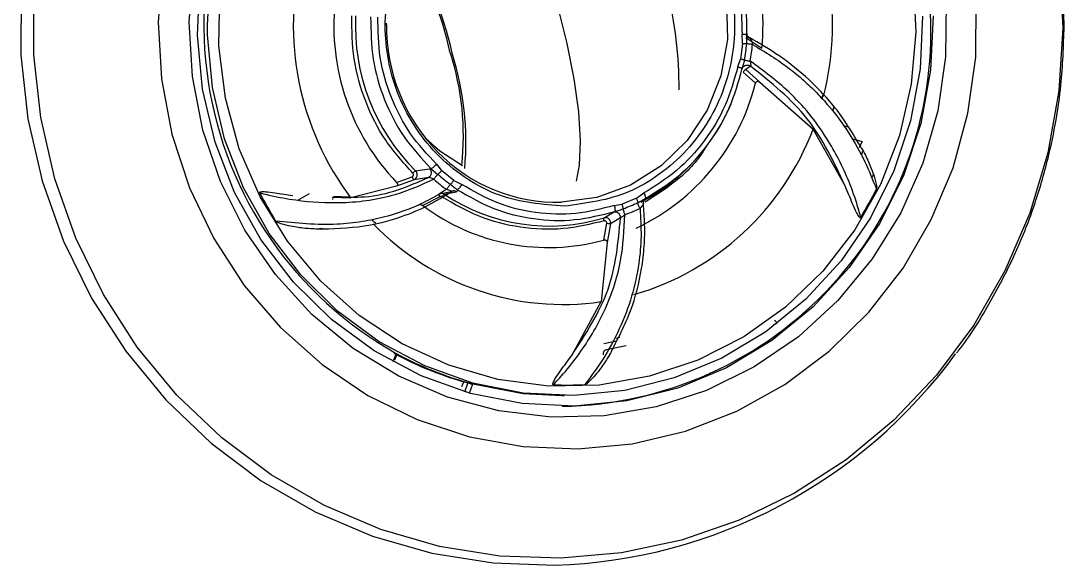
# Model space of a CAD drawing. Header units: inches. Extents: x 2 to 87, y 6 to 129.
# Drawn here: x 53.259 to 55.19, y 36.742 to 37.75 of the extents above; entities that cross this region are included whole.
import ezdxf

# ---------------------------------------------------------------- set-up
doc = ezdxf.new("R2010")
doc.units = ezdxf.units.IN
doc.header["$MEASUREMENT"] = 0
doc.layers.add('1', color=4, linetype='Continuous')

# ---------------------------------------------------------------- blocks, each defined once
blk = doc.blocks.new('2026 STRIDE')
at = {"layer": '1', "color": 3}
for p, q in [((51.2716, 16.614), (51.2714, 16.6321)), ((52.2624, 16.5985), (52.2612, 16.6156)), ((52.27, 16.6114), (52.2694, 16.6153)), ((52.2624, 16.5985), (52.2586, 16.5692)), ((52.2685, 16.6096), (52.2979, 16.5897)), ((52.2533, 16.5548), (52.2586, 16.5692)), ((52.2767, 16.5565), (52.2681, 16.5498)), ((52.2613, 16.5508), (52.2618, 16.5523)), ((52.2864, 16.5249), (52.2631, 16.5452)), ((52.2681, 16.5498), (52.2943, 16.5268)), ((52.2943, 16.5268), (52.3928, 16.4394)), ((52.4107, 16.5029), (52.409, 16.4964)), ((52.431, 16.4805), (52.429, 16.4727)), ((52.452, 16.335), (52.3928, 16.4394)), ((52.4576, 16.4434), (52.4489, 16.4458)), ((52.4646, 16.4221), (52.4837, 16.4167)), ((52.4787, 16.4059), (52.4837, 16.4167)), ((52.4823, 16.3919), (52.4854, 16.4001)), ((51.657, 16.3624), (51.6827, 16.3663)), ((51.6827, 16.3663), (51.6856, 16.3663)), ((51.6856, 16.3663), (51.6983, 16.356)), ((51.6955, 16.3747), (51.7049, 16.3628)), ((51.7274, 16.3447), (51.7049, 16.3628)), ((51.6541, 16.3461), (51.6217, 16.3342)), ((51.6218, 16.3409), (51.6504, 16.3516)), ((51.6806, 16.3502), (51.6541, 16.3461)), ((51.7274, 16.3447), (51.7424, 16.3373)), ((52.5013, 16.3493), (52.5044, 16.3558)), ((51.6217, 16.3342), (51.5372, 16.3122)), ((51.7004, 16.3197), (51.7232, 16.3241)), ((51.71, 16.3193), (51.7323, 16.3237)), ((52.0657, 16.3118), (52.0794, 16.3215)), ((51.4391, 16.3083), (51.4602, 16.3208)), ((51.5023, 16.3108), (51.5045, 16.3108)), ((51.5024, 16.3137), (51.5372, 16.3122)), ((51.7016, 16.3145), (51.6703, 16.2982)), ((52.0657, 16.3118), (52.0393, 16.3006)), ((52.0811, 16.3086), (52.0929, 16.3158)), ((52.0057, 16.2754), (52.0235, 16.2857)), ((52.0235, 16.2857), (52.0256, 16.2872)), ((52.0246, 16.2981), (52.0393, 16.3006)), ((52.0054, 16.2344), (52.0107, 16.2654)), ((52.0179, 16.2646), (52.0117, 16.2296)), ((52.0362, 16.2753), (52.0179, 16.2646)), ((51.4843, 16.2558), (51.473, 16.2548)), ((52.0117, 16.2296), (52.0005, 16.1203)), ((51.9459, 16.0207), (52.0005, 16.1203)), ((52.0282, 16.0528), (52.0353, 16.0546)), ((52.0465, 16.0388), (52.0104, 16.0313)), ((51.6208, 16.0246), (51.6149, 16.0088)), ((51.6185, 16.0126), (51.622, 16.022)), ((51.7428, 15.9632), (51.746, 15.9719)), ((51.7478, 15.9535), (51.7539, 15.9697)), ((51.7565, 15.951), (51.7629, 15.968)), ((51.7584, 15.9684), (51.7629, 15.968)), ((51.9273, 15.9463), (51.9326, 15.9463))]:
    blk.add_line(p, q, dxfattribs=at)
at = {"layer": '1', "color": 3, "flags": 128}
for points in [[(50.9266, 16.6949), (50.9261, 16.5765), (50.9391, 16.4589), (50.9655, 16.3437), (51.0049, 16.2325), (51.0567, 16.127), (51.1202, 16.0285), (51.1945, 15.9385), (51.2786, 15.8582), (51.3712, 15.7888), (51.4712, 15.7312), (51.577, 15.6862), (51.6872, 15.6545), (51.8003, 15.6366), (51.9147, 15.6325), (51.9147, 15.6325)], [(51.9259, 15.6453), (51.813, 15.6493), (51.7014, 15.667), (51.5925, 15.6983), (51.4881, 15.7427), (51.3894, 15.7996), (51.2979, 15.8681), (51.2149, 15.9474), (51.1415, 16.0362), (51.0788, 16.1334), (51.0277, 16.2376), (50.9888, 16.3474), (50.9628, 16.4611), (50.9499, 16.5772), (50.9504, 16.6941)], [(52.8489, 16.7439), (52.8551, 16.6272), (52.8479, 16.5105), (52.8275, 16.3956), (52.794, 16.284), (52.748, 16.1772), (52.6902, 16.0768), (52.6212, 15.9842), (52.5422, 15.9007), (52.4542, 15.8275), (52.3584, 15.7655), (52.2562, 15.7157), (52.1491, 15.6788), (52.0384, 15.6552), (51.9259, 15.6453)], [(51.9573, 15.8476), (52.0581, 15.8572), (52.1568, 15.8807), (52.2515, 15.9175), (52.3407, 15.9671), (52.4227, 16.0285), (52.496, 16.1007), (52.5594, 16.1824), (52.6117, 16.2721), (52.652, 16.3682), (52.6795, 16.469), (52.6938, 16.5727), (52.6946, 16.6774)], [(51.1881, 16.7421), (51.1805, 16.6377), (51.1864, 16.5331), (51.2058, 16.4303), (51.2382, 16.3311), (51.2831, 16.2373), (51.3397, 16.1504), (51.407, 16.0722), (51.4838, 16.0039), (51.5686, 15.9468), (51.6601, 15.902), (51.7565, 15.8702), (51.8562, 15.8519), (51.9573, 15.8476)], [(52.6391, 16.675), (52.6381, 16.5738), (52.6236, 16.4737), (52.5957, 16.3767), (52.5551, 16.2846), (52.5024, 16.1993), (52.4388, 16.1224), (52.3655, 16.0553), (52.2838, 15.9995), (52.1955, 15.956), (52.1022, 15.9257), (52.0057, 15.9091), (51.9079, 15.9065), (51.8107, 15.918), (51.716, 15.9435), (51.6256, 15.9823), (51.5414, 16.0337), (51.4649, 16.0968), (51.3976, 16.1703), (51.3409, 16.2528), (51.2958, 16.3426), (51.2632, 16.438), (51.2438, 16.5373), (51.2379, 16.6383), (51.2457, 16.7392)], [(51.9513, 15.9269), (51.8542, 15.9315), (51.7587, 15.9504), (51.6669, 15.9831), (51.5804, 16.029), (51.5012, 16.0872), (51.4308, 16.1565), (51.3706, 16.2355), (51.3219, 16.3225), (51.2856, 16.4157), (51.2626, 16.5134), (51.2532, 16.6135), (51.2577, 16.7139)], [(52.6149, 16.6492), (52.6104, 16.5488), (52.5922, 16.45), (52.5605, 16.3549), (52.5161, 16.2655), (52.4599, 16.1835), (52.3929, 16.1106), (52.3166, 16.0484), (52.2325, 15.9979), (52.1424, 15.9604), (52.048, 15.9366), (51.9513, 15.9269)], [(51.2714, 16.6321), (51.2759, 16.7116)], [(52.5953, 16.6487), (52.5909, 16.5511), (52.5732, 16.4551), (52.5424, 16.3627), (52.4992, 16.2757), (52.4446, 16.196), (52.3795, 16.1252), (52.3053, 16.0646), (52.2236, 16.0156), (52.1359, 15.9792), (52.0442, 15.956), (51.9501, 15.9465), (51.8558, 15.951), (51.763, 15.9694), (51.6737, 16.0012), (51.5897, 16.0459), (51.5126, 16.1024), (51.4442, 16.1698), (51.3857, 16.2465), (51.3383, 16.3311), (51.3031, 16.4218), (51.2807, 16.5167), (51.2716, 16.614), (51.2716, 16.614)], [(52.5779, 16.7172), (52.5831, 16.6198), (52.5746, 16.5227), (52.5525, 16.4278), (52.5173, 16.3373), (52.4698, 16.2531), (52.4109, 16.1769), (52.3419, 16.1104), (52.2643, 16.0551), (52.1797, 16.012), (52.0899, 15.9821), (51.997, 15.966), (51.9027, 15.9641), (51.8092, 15.9765), (51.7184, 16.0028), (51.6323, 16.0424), (51.5527, 16.0947), (51.4812, 16.1584), (51.4196, 16.2321), (51.3689, 16.3144), (51.3304, 16.4035), (51.3048, 16.4973), (51.2927, 16.5941), (51.2943, 16.6916)], [(51.688, 16.8548), (51.7268, 16.8912), (51.7832, 16.9269), (51.8455, 16.9497), (51.9111, 16.9586), (51.977, 16.9531), (52.0404, 16.9336), (52.0985, 16.9009), (52.1487, 16.8565), (52.1889, 16.8021), (52.2173, 16.7404), (52.2327, 16.6738), (52.2344, 16.6054), (52.2223, 16.5382), (52.1969, 16.475), (52.1594, 16.4186), (52.1114, 16.3716), (52.055, 16.3359), (51.9926, 16.3131), (51.9271, 16.3042), (51.9271, 16.3042)], [(51.8072, 16.9197), (51.8283, 16.8896), (51.8528, 16.8449), (51.877, 16.7909), (51.8997, 16.73), (51.92, 16.6647), (51.9369, 16.598), (51.9499, 16.5328), (51.9582, 16.4718), (51.9615, 16.4179), (51.9597, 16.3732), (51.9539, 16.3432)], [(51.7438, 16.3718), (51.7017, 16.3991), (51.6765, 16.4214)], [(51.7629, 15.968), (51.8562, 15.9504), (51.9273, 15.9463)]]:
    blk.add_lwpolyline(points, dxfattribs=at)
at = {"layer": '1', "color": 3}
for centre, radius, start, end in [((51.9618, 16.6323), 0.6969, 136.6012, 240.7027), ((51.8986, 16.6314), 0.5301, 345.6865, 37.0132), ((51.8808, 16.6321), 0.4193, 354.2052, 43.7241), ((51.4237, 16.5191), 0.7209, 359.4477, 29.0992), ((51.9, 16.6317), 0.3703, 357.4337, 27.9001), ((51.0043, 16.4173), 0.7386, 12.7605, 30.3418), ((51.0586, 16.4331), 0.6788, 12.5417, 31.1604), ((51.9605, 16.6313), 0.5301, 165.6865, 217.0132), ((51.9248, 16.6307), 0.4193, 174.2052, 223.7241), ((51.9171, 16.6204), 0.6939, 270.9223, 4.2995), ((51.9232, 16.6305), 0.3778, 177.143, 225.1984), ((51.9355, 16.6303), 0.3327, 179.4485, 224.3379), ((51.8992, 16.6313), 0.3722, 350.1452, 354.8049), ((51.8978, 16.6313), 0.3844, 350.1452, 354.8049), ((51.245, 16.4269), 0.5004, 353.7694, 17.8747), ((51.1948, 16.4145), 0.5552, 355.0646, 17.3913), ((52.2739, 16.5384), 0.0128, 116.9419, 147.9292), ((51.8914, 16.6249), 0.4074, 295.2877, 345.7886), ((51.9203, 16.6186), 0.5053, 286.1875, 339.2292), ((51.9199, 16.615), 0.3109, 224.3216, 271.3173), ((51.6597, 16.3538), 0.00956, 193.2634, 233.4998), ((51.9283, 16.6192), 0.3615, 228.842, 233.6964), ((51.9287, 16.6196), 0.3501, 228.842, 233.6964), ((51.9665, 16.6256), 0.671, 206.9326, 212.0494), ((51.9076, 16.6261), 0.6718, 328.6132, 333.7254), ((51.7171, 16.3084), 0.013, 123.102, 152.7756), ((51.9041, 16.6089), 0.3486, 236.1765, 286.9477), ((51.9218, 16.6126), 0.3418, 290.4473, 295.38), ((51.9027, 16.6071), 0.3866, 233.0484, 285.4011), ((52.026, 16.2759), 0.0102, 356.7475, 104.6536), ((51.9211, 16.6119), 0.3529, 290.4473, 295.38), ((51.9301, 16.6041), 0.4889, 224.017, 278.2773), ((52.024, 16.345), 0.0807, 260.5673, 265.6933), ((52.3134, 16.0712), 0.0162, 35.9866, 59.9189), ((51.9098, 16.5941), 0.5594, 279.8602, 282.2734), ((51.9255, 16.5948), 0.6482, 241.5154, 255.0599), ((51.9301, 16.5947), 0.6487, 241.5201, 255.0552), ((51.8848, 16.5887), 0.9567, 271.7892, 323.7938), ((51.9374, 16.5875), 0.6215, 267.6586, 273.0435)]:
    blk.add_arc(centre, radius, start, end, dxfattribs=at)
for points, knots in [([(52.8576, 16.6303), (52.8565, 16.6682), (52.8549, 16.7216), (52.8443, 16.8), (52.8314, 16.8667), (52.8098, 16.945), (52.7804, 17.0254), (52.7425, 17.1069), (52.6951, 17.1867), (52.6602, 17.2393), (52.6392, 17.2632), (52.6392, 17.2633)], [0, 0, 0, 0, 0.166026, 0.233909, 0.346602, 0.46396, 0.59017, 0.722268, 0.859079, 0.99968, 1, 1, 1, 1]), ([(51.9323, 16.2968), (51.8915, 16.3002), (51.8288, 16.3055), (51.7525, 16.3452), (51.6997, 16.387), (51.6564, 16.4395), (51.6154, 16.5164), (51.593, 16.6227), (51.6102, 16.73), (51.6474, 16.8089), (51.6881, 16.8636), (51.7387, 16.9082), (51.813, 16.9519), (51.8754, 16.9604), (51.916, 16.9659)], [0, 0, 0, 0, 0.119728, 0.18418, 0.25, 0.31582, 0.380272, 0.5, 0.619728, 0.68418, 0.75, 0.81582, 0.880272, 1, 1, 1, 1]), ([(51.916, 16.9659), (51.9568, 16.9625), (52.0195, 16.9573), (52.0958, 16.9175), (52.1486, 16.8757), (52.1919, 16.8232), (52.2328, 16.7464), (52.2553, 16.6401), (52.2381, 16.5327), (52.2009, 16.4538), (52.1602, 16.3991), (52.1095, 16.3546), (52.0353, 16.3109), (51.9729, 16.3024), (51.9323, 16.2968)], [0, 0, 0, 0, 0.119728, 0.18418, 0.25, 0.31582, 0.380272, 0.5, 0.619728, 0.68418, 0.75, 0.81582, 0.880272, 1, 1, 1, 1]), ([(52.1528, 16.888), (52.1696, 16.8699), (52.2036, 16.8332), (52.2383, 16.7652), (52.2599, 16.6915), (52.2608, 16.6407), (52.2612, 16.6156)], [0, 0, 0, 0, 0.247012, 0.5, 0.752988, 1, 1, 1, 1]), ([(51.6517, 16.3582), (51.6341, 16.3777), (51.5985, 16.4173), (51.5622, 16.4902), (51.5398, 16.5688), (51.5391, 16.6229), (51.5388, 16.6496)], [0, 0, 0, 0, 0.247096, 0.5, 0.752904, 1, 1, 1, 1]), ([(51.5737, 16.6476), (51.5741, 16.6214), (51.575, 16.5689), (51.5973, 16.4932), (51.633, 16.4231), (51.6681, 16.3852), (51.6856, 16.3663)], [0, 0, 0, 0, 0.25, 0.5, 0.75, 1, 1, 1, 1]), ([(51.6955, 16.3747), (51.6787, 16.3928), (51.6447, 16.4295), (51.6099, 16.4976), (51.5883, 16.5712), (51.5875, 16.622), (51.5871, 16.6471)], [0, 0, 0, 0, 0.247011, 0.5, 0.752989, 1, 1, 1, 1]), ([(51.6032, 16.6317), (51.6032, 16.6326), (51.6032, 16.6339), (51.6032, 16.6352), (51.6032, 16.6356)], [0, 0, 0, 0, 0.645697, 1, 1, 1, 1]), ([(52.6584, 16.0252), (52.6596, 16.0267), (52.6825, 16.0546), (52.719, 16.1147), (52.7664, 16.2039), (52.8024, 16.2948), (52.8273, 16.3791), (52.8429, 16.4541), (52.8546, 16.5357), (52.8564, 16.5938), (52.8576, 16.6303)], [0, 0, 0, 0, 0.009096, 0.168147, 0.325209, 0.478114, 0.620002, 0.731539, 0.831844, 1, 1, 1, 1]), ([(52.2695, 16.6181), (52.2696, 16.6182), (52.2699, 16.6182), (52.2699, 16.6162), (52.2699, 16.6151)], [0, 0, 0, 0, 0.4593517, 1, 1, 1, 1]), ([(52.2695, 16.6181), (52.2696, 16.6173), (52.2697, 16.6155), (52.2707, 16.613), (52.2723, 16.6108), (52.2738, 16.6098), (52.2745, 16.6093)], [0, 0, 0, 0, 0.245337, 0.5, 0.754663, 1, 1, 1, 1]), ([(52.2699, 16.5976), (52.27, 16.6011), (52.2702, 16.6072), (52.27, 16.6127), (52.2699, 16.6151)], [0, 0, 0, 0, 0.571404, 1, 1, 1, 1]), ([(52.2761, 16.6079), (52.2752, 16.6081), (52.2735, 16.6087), (52.2714, 16.6102), (52.2701, 16.612), (52.27, 16.6129), (52.2699, 16.6134)], [0, 0, 0, 0, 0.238583, 0.492845, 0.750575, 1, 1, 1, 1]), ([(52.2745, 16.6093), (52.2747, 16.6092), (52.2751, 16.6091), (52.2762, 16.6079), (52.2776, 16.6053), (52.2792, 16.6013), (52.2801, 16.5981), (52.2806, 16.5965)], [0, 0, 0, 0, 0.111469, 0.230184, 0.482262, 0.743373, 1, 1, 1, 1]), ([(52.4821, 16.4051), (52.4689, 16.4274), (52.4416, 16.4732), (52.3892, 16.5297), (52.3325, 16.5759), (52.2936, 16.5983), (52.2745, 16.6093)], [0, 0, 0, 0, 0.2623163, 0.5394107, 0.773759, 1, 1, 1, 1]), ([(52.2806, 16.5965), (52.3041, 16.5824), (52.3371, 16.5625), (52.3754, 16.5304), (52.3997, 16.5073), (52.4287, 16.4754), (52.4597, 16.4333), (52.489, 16.3815), (52.5032, 16.3457), (52.51, 16.3287)], [0, 0, 0, 0, 0.2292375, 0.3221975, 0.4145461, 0.5063499, 0.6786296, 0.8472745, 1, 1, 1, 1]), ([(52.2533, 16.5548), (52.2465, 16.5307), (52.2328, 16.4819), (52.1932, 16.4167), (52.1424, 16.3605), (52.1002, 16.3344), (52.0794, 16.3215)], [0, 0, 0, 0, 0.247011, 0.5, 0.752989, 1, 1, 1, 1]), ([(52.2659, 16.5676), (52.2655, 16.5677), (52.2647, 16.568), (52.2629, 16.5684), (52.2608, 16.5688), (52.2593, 16.5691), (52.2586, 16.5692)], [0, 0, 0, 0, 0.257259, 0.51339, 0.762603, 1, 1, 1, 1]), ([(52.2613, 16.5508), (52.2615, 16.5515), (52.2619, 16.5529), (52.2632, 16.5549), (52.2651, 16.5566), (52.2674, 16.5579), (52.27, 16.5584), (52.2725, 16.5583), (52.2748, 16.5577), (52.2761, 16.5569), (52.2767, 16.5565)], [0, 0, 0, 0, 0.112211, 0.235183, 0.366441, 0.502102, 0.637431, 0.767756, 0.88937, 1, 1, 1, 1]), ([(52.2618, 16.5523), (52.2621, 16.5534), (52.2625, 16.5549), (52.2633, 16.5572), (52.2641, 16.5598), (52.2651, 16.5634), (52.2657, 16.5662), (52.2659, 16.5676)], [0, 0, 0, 0, 0.224307, 0.303573, 0.473827, 0.745729, 1, 1, 1, 1]), ([(52.2659, 16.5676), (52.2666, 16.5675), (52.2678, 16.5672), (52.2706, 16.5666), (52.2736, 16.5661), (52.2756, 16.5657), (52.2765, 16.5656)], [0, 0, 0, 0, 0.266689, 0.531115, 0.778754, 1, 1, 1, 1]), ([(52.4811, 16.2762), (52.4809, 16.2771), (52.4803, 16.2793), (52.4784, 16.2862), (52.4722, 16.3075), (52.4554, 16.3557), (52.4173, 16.4303), (52.3549, 16.5079), (52.301, 16.5476), (52.2765, 16.5656)], [0, 0, 0, 0, 0.007325, 0.019566, 0.05865, 0.192116, 0.441769, 0.746986, 1, 1, 1, 1]), ([(52.2765, 16.5656), (52.2767, 16.5644), (52.2771, 16.5623), (52.2773, 16.5597), (52.2773, 16.5581), (52.2772, 16.5572), (52.277, 16.5566), (52.2768, 16.5565), (52.2767, 16.5565)], [0, 0, 0, 0, 0.277558, 0.532524, 0.651825, 0.767232, 0.882131, 1, 1, 1, 1]), ([(52.452, 16.335), (52.4315, 16.3785), (52.39, 16.4663), (52.3147, 16.5262), (52.2767, 16.5565)], [0, 0, 0, 0, 0.495173, 1, 1, 1, 1]), ([(52.0822, 16.3113), (52.104, 16.3248), (52.1474, 16.3518), (52.1997, 16.4097), (52.2405, 16.4767), (52.2547, 16.5271), (52.2618, 16.5523)], [0, 0, 0, 0, 0.25, 0.5, 0.75, 1, 1, 1, 1]), ([(52.2864, 16.5249), (52.2865, 16.5253), (52.2868, 16.5262), (52.2877, 16.5273), (52.2887, 16.5279), (52.2901, 16.5283), (52.2921, 16.5281), (52.2935, 16.5273), (52.2943, 16.5268)], [0, 0, 0, 0, 0.127615, 0.255978, 0.37429, 0.494233, 0.689359, 1, 1, 1, 1]), ([(52.0736, 16.3047), (52.0873, 16.3124), (52.1181, 16.3296), (52.1603, 16.3658), (52.1994, 16.4106), (52.2254, 16.4521), (52.2373, 16.4784), (52.241, 16.4867)], [0, 0, 0, 0, 0.187068, 0.421672, 0.655938, 0.892883, 1, 1, 1, 1]), ([(52.1948, 16.4077), (52.193, 16.4046), (52.1775, 16.3782), (52.1397, 16.3413), (52.0996, 16.3158), (52.0819, 16.3046)], [0, 0, 0, 0, 0.069061, 0.589187, 1, 1, 1, 1]), ([(52.4821, 16.4051), (52.4846, 16.4005), (52.4915, 16.3881), (52.4995, 16.3698), (52.5059, 16.3526), (52.5089, 16.3405), (52.5112, 16.3329), (52.5101, 16.3291), (52.51, 16.3287)], [0, 0, 0, 0, 0.191797, 0.519052, 0.729035, 0.856173, 0.983899, 1, 1, 1, 1]), ([(51.6541, 16.3461), (51.6549, 16.3466), (51.6566, 16.3475), (51.6583, 16.3495), (51.6593, 16.3516), (51.6599, 16.3537), (51.66, 16.356), (51.6595, 16.3584), (51.6585, 16.3606), (51.6575, 16.3618), (51.657, 16.3624)], [0, 0, 0, 0, 0.156145, 0.293104, 0.410773, 0.509038, 0.632745, 0.755839, 0.878269, 1, 1, 1, 1]), ([(51.6827, 16.3663), (51.6832, 16.3658), (51.6841, 16.3647), (51.6852, 16.3625), (51.6857, 16.36), (51.6857, 16.3574), (51.6851, 16.3549), (51.6839, 16.3528), (51.6824, 16.3512), (51.6812, 16.3506), (51.6806, 16.3502)], [0, 0, 0, 0, 0.11221, 0.235183, 0.36644, 0.502102, 0.63743, 0.767756, 0.889371, 1, 1, 1, 1]), ([(51.3683, 16.3217), (51.3691, 16.3215), (51.3714, 16.3209), (51.3781, 16.3193), (51.3994, 16.3143), (51.4484, 16.3054), (51.5276, 16.3009), (51.6169, 16.3139), (51.6675, 16.3367), (51.6904, 16.3471)], [0, 0, 0, 0, 0.007325, 0.019566, 0.058651, 0.192116, 0.441769, 0.746986, 1, 1, 1, 1]), ([(51.5046, 16.3156), (51.5243, 16.3144), (51.59, 16.3105), (51.6433, 16.3339), (51.6806, 16.3502)], [0, 0, 0, 0, 0.299414, 1, 1, 1, 1]), ([(51.6218, 16.3409), (51.6221, 16.3406), (51.6227, 16.3399), (51.6233, 16.3387), (51.6236, 16.3376), (51.6236, 16.3364), (51.6231, 16.335), (51.6222, 16.3345), (51.6217, 16.3342)], [0, 0, 0, 0, 0.127623, 0.255995, 0.374285, 0.494117, 0.688937, 1, 1, 1, 1]), ([(51.6504, 16.3516), (51.6507, 16.3518), (51.6513, 16.3521), (51.652, 16.3527), (51.6525, 16.3536), (51.6528, 16.3546), (51.6529, 16.3556), (51.6527, 16.3566), (51.6523, 16.3575), (51.6519, 16.3579), (51.6517, 16.3582)], [0, 0, 0, 0, 0.121775, 0.245594, 0.376257, 0.509474, 0.637578, 0.768745, 0.883898, 1, 1, 1, 1]), ([(51.6904, 16.3471), (51.6894, 16.3475), (51.6875, 16.3483), (51.685, 16.3492), (51.6832, 16.3498), (51.682, 16.35), (51.6811, 16.3502), (51.6808, 16.3502), (51.6806, 16.3502)], [0, 0, 0, 0, 0.277554, 0.532524, 0.651828, 0.767234, 0.882133, 1, 1, 1, 1]), ([(51.6983, 16.356), (51.6976, 16.3554), (51.6962, 16.3541), (51.6939, 16.3516), (51.6919, 16.3492), (51.6909, 16.3478), (51.6904, 16.3471)], [0, 0, 0, 0, 0.266689, 0.531115, 0.778754, 1, 1, 1, 1]), ([(51.3683, 16.3217), (51.3682, 16.3218), (51.3681, 16.322), (51.3681, 16.3224), (51.3682, 16.3228), (51.3685, 16.3231), (51.3693, 16.3236), (51.373, 16.3243), (51.3878, 16.3234), (51.4074, 16.3204), (51.424, 16.3178), (51.4295, 16.3169)], [0, 0, 0, 0, 0.0055006, 0.0110552, 0.016084, 0.0215799, 0.030977, 0.0603237, 0.1952739, 0.7306037, 1, 1, 1, 1]), ([(51.7143, 16.3279), (51.703, 16.321), (51.6812, 16.3075), (51.6428, 16.2903), (51.6021, 16.2769), (51.5574, 16.2676), (51.4905, 16.2601), (51.436, 16.2657), (51.3978, 16.2696)], [0, 0, 0, 0, 0.135552, 0.260798, 0.405842, 0.535564, 0.673856, 1, 1, 1, 1]), ([(51.473, 16.2548), (51.5029, 16.2555), (51.5579, 16.2569), (51.627, 16.2751), (51.6811, 16.2976), (51.7093, 16.3154), (51.7232, 16.3241)], [0, 0, 0, 0, 0.317509, 0.583481, 0.794833, 1, 1, 1, 1]), ([(51.7232, 16.3241), (51.7233, 16.3241), (51.7235, 16.3242), (51.7231, 16.3245), (51.7216, 16.3253), (51.7185, 16.3265), (51.7157, 16.3275), (51.7143, 16.3279)], [0, 0, 0, 0, 0.111469, 0.230184, 0.482261, 0.743373, 1, 1, 1, 1]), ([(51.7215, 16.3375), (51.7241, 16.3355), (51.7287, 16.3321), (51.7325, 16.3289), (51.7341, 16.3276)], [0, 0, 0, 0, 0.571403, 1, 1, 1, 1]), ([(51.723, 16.3245), (51.7238, 16.3248), (51.7254, 16.3254), (51.7265, 16.3253), (51.727, 16.3253)], [0, 0, 0, 0, 0.492295, 1, 1, 1, 1]), ([(51.7323, 16.3237), (51.7316, 16.3241), (51.7301, 16.325), (51.7277, 16.3254), (51.7253, 16.3252), (51.7239, 16.3245), (51.7232, 16.3241)], [0, 0, 0, 0, 0.245337, 0.5, 0.754663, 1, 1, 1, 1]), ([(51.7323, 16.3237), (51.733, 16.324), (51.7346, 16.3247), (51.7343, 16.3266), (51.7341, 16.3276)], [0, 0, 0, 0, 0.459354, 1, 1, 1, 1]), ([(51.7341, 16.3276), (51.7563, 16.3149), (51.8007, 16.2894), (51.8752, 16.2715), (51.9517, 16.2685), (52.001, 16.2809), (52.0256, 16.2872)], [0, 0, 0, 0, 0.25, 0.5, 0.75, 1, 1, 1, 1]), ([(52.0246, 16.2981), (52.001, 16.2922), (51.9534, 16.2801), (51.879, 16.2829), (51.8066, 16.3004), (51.7636, 16.3251), (51.7424, 16.3373)], [0, 0, 0, 0, 0.247011, 0.5, 0.752989, 1, 1, 1, 1]), ([(52.4811, 16.2762), (52.481, 16.2761), (52.4809, 16.2759), (52.4806, 16.2757), (52.4802, 16.2756), (52.4798, 16.2757), (52.4789, 16.2762), (52.4764, 16.2792), (52.4693, 16.2933), (52.4613, 16.3128), (52.4543, 16.3294), (52.452, 16.335)], [0, 0, 0, 0, 0.005501, 0.011055, 0.016084, 0.02158, 0.030977, 0.060324, 0.195274, 0.730604, 1, 1, 1, 1]), ([(51.7054, 16.3209), (51.7044, 16.3208), (51.7024, 16.3207), (51.7008, 16.3197), (51.7, 16.3192)], [0, 0, 0, 0, 0.503479, 1, 1, 1, 1]), ([(51.7004, 16.3197), (51.7003, 16.3196), (51.7, 16.3195), (51.7, 16.3188), (51.7002, 16.3181), (51.7004, 16.3173), (51.7009, 16.3161), (51.7013, 16.3151), (51.7016, 16.3145)], [0, 0, 0, 0, 0.250263, 0.382232, 0.514843, 0.645287, 0.771015, 1, 1, 1, 1]), ([(51.71, 16.3193), (51.7093, 16.3197), (51.7078, 16.3206), (51.7053, 16.321), (51.7027, 16.3208), (51.7012, 16.32), (51.7004, 16.3197)], [0, 0, 0, 0, 0.245118, 0.499544, 0.75421, 1, 1, 1, 1]), ([(51.7055, 16.3144), (51.7053, 16.3145), (51.7047, 16.3149), (51.7036, 16.315), (51.7026, 16.3149), (51.702, 16.3146), (51.7016, 16.3145)], [0, 0, 0, 0, 0.244828, 0.49243, 0.744714, 1, 1, 1, 1]), ([(52.0059, 16.2698), (51.9807, 16.2638), (51.9298, 16.2517), (51.8507, 16.2556), (51.7737, 16.2748), (51.7281, 16.3013), (51.7055, 16.3144)], [0, 0, 0, 0, 0.247096, 0.5, 0.752904, 1, 1, 1, 1]), ([(52.0195, 16.0286), (52.0322, 16.0532), (52.0576, 16.1022), (52.0745, 16.1691), (52.0807, 16.2228), (52.0817, 16.2632), (52.0795, 16.2892), (52.0784, 16.302)], [0, 0, 0, 0, 0.284599, 0.565427, 0.713522, 0.857932, 1, 1, 1, 1]), ([(52.0683, 16.3038), (52.0708, 16.305), (52.0759, 16.3077), (52.0801, 16.3101), (52.0822, 16.3113)], [0, 0, 0, 0, 0.490746, 1, 1, 1, 1]), ([(52.0784, 16.302), (52.0785, 16.302), (52.0788, 16.3019), (52.0787, 16.301), (52.0777, 16.2992), (52.0755, 16.2964), (52.0734, 16.2942), (52.0724, 16.2931)], [0, 0, 0, 0, 0.111418, 0.230072, 0.482003, 0.743082, 1, 1, 1, 1]), ([(52.083, 16.3105), (52.0824, 16.31), (52.0809, 16.3091), (52.0794, 16.307), (52.0785, 16.3046), (52.0784, 16.3029), (52.0784, 16.302)], [0, 0, 0, 0, 0.245337, 0.5, 0.754663, 1, 1, 1, 1]), ([(52.083, 16.3105), (52.0834, 16.3108), (52.0841, 16.3116), (52.0829, 16.3114), (52.0822, 16.3113)], [0, 0, 0, 0, 0.4591041, 1, 1, 1, 1]), ([(51.6629, 16.3), (51.6631, 16.3001), (51.6643, 16.3005), (51.6666, 16.3), (51.669, 16.2991), (51.67, 16.2984), (51.6703, 16.2982)], [0, 0, 0, 0, 0.09795, 0.611861, 0.882395, 1, 1, 1, 1]), ([(52.0724, 16.2931), (52.0734, 16.2759), (52.0755, 16.2423), (52.0707, 16.1874), (52.0582, 16.1295), (52.0354, 16.0695), (52.0057, 16.0146), (51.9815, 15.982), (51.9703, 15.9669)], [0, 0, 0, 0, 0.154219, 0.301464, 0.47799, 0.661716, 0.843633, 1, 1, 1, 1]), ([(52.0256, 16.2872), (52.0277, 16.2878), (52.0312, 16.2889), (52.0365, 16.2906), (52.0396, 16.2917), (52.0412, 16.2923)], [0, 0, 0, 0, 0.40286, 0.687897, 1, 1, 1, 1]), ([(51.473, 16.2548), (51.4681, 16.255), (51.455, 16.2555), (51.4363, 16.2578), (51.4194, 16.2611), (51.4091, 16.264), (51.4031, 16.2661), (51.3999, 16.2677), (51.3984, 16.2688), (51.3979, 16.2694), (51.3978, 16.2696)], [0, 0, 0, 0, 0.191797, 0.519572, 0.729704, 0.856737, 0.930022, 0.970712, 0.992634, 1, 1, 1, 1]), ([(51.5758, 16.2721), (51.576, 16.2718), (51.5782, 16.2693), (51.581, 16.2676), (51.5834, 16.266)], [0, 0, 0, 0, 0.130363, 1, 1, 1, 1]), ([(51.912, 15.9666), (51.9126, 15.9672), (51.9142, 15.9689), (51.919, 15.974), (51.9339, 15.9905), (51.9659, 16.0298), (52.0086, 16.0999), (52.04, 16.1905), (52.043, 16.253), (52.0444, 16.2813)], [0, 0, 0, 0, 0.007324, 0.019564, 0.058649, 0.192116, 0.441769, 0.746986, 1, 1, 1, 1]), ([(51.9459, 16.0207), (51.9717, 16.0602), (52.0238, 16.1402), (52.032, 16.23), (52.0362, 16.2753)], [0, 0, 0, 0, 0.494868, 1, 1, 1, 1]), ([(52.0118, 16.2753), (52.0112, 16.2754), (52.0101, 16.2757), (52.0084, 16.2758), (52.0068, 16.2756), (52.0057, 16.2751), (52.0052, 16.2749)], [0, 0, 0, 0, 0.252334, 0.504323, 0.754144, 1, 1, 1, 1]), ([(52.0179, 16.2646), (52.0179, 16.2656), (52.018, 16.2675), (52.0172, 16.2702), (52.0157, 16.2724), (52.0139, 16.2742), (52.0118, 16.2753), (52.0096, 16.2758), (52.0076, 16.2759), (52.0063, 16.2756), (52.0057, 16.2754)], [0, 0, 0, 0, 0.149143, 0.291474, 0.426959, 0.555561, 0.677221, 0.791862, 0.899465, 1, 1, 1, 1]), ([(52.0107, 16.2654), (52.0108, 16.2658), (52.0108, 16.2664), (52.0106, 16.2674), (52.0102, 16.2682), (52.0095, 16.269), (52.0087, 16.2696), (52.0078, 16.2699), (52.0068, 16.27), (52.0062, 16.2699), (52.0059, 16.2698)], [0, 0, 0, 0, 0.1266283, 0.245604, 0.3649133, 0.4924797, 0.6223476, 0.7554285, 0.8771875, 1, 1, 1, 1]), ([(52.0444, 16.2813), (52.0436, 16.2806), (52.042, 16.2792), (52.0398, 16.2775), (52.0383, 16.2765), (52.0374, 16.2758), (52.0366, 16.2754), (52.0363, 16.2754), (52.0362, 16.2753)], [0, 0, 0, 0, 0.2776702, 0.532627, 0.6518745, 0.7672889, 0.8821232, 1, 1, 1, 1]), ([(52.0054, 16.2344), (52.0058, 16.2345), (52.0067, 16.2347), (52.0081, 16.2346), (52.0093, 16.2341), (52.0104, 16.2333), (52.0115, 16.2317), (52.0116, 16.2304), (52.0117, 16.2296)], [0, 0, 0, 0, 0.127615, 0.255978, 0.374291, 0.494236, 0.689367, 1, 1, 1, 1]), ([(51.912, 15.9666), (51.9118, 15.9666), (51.9116, 15.9666), (51.9113, 15.9668), (51.911, 15.967), (51.9109, 15.9675), (51.9109, 15.9685), (51.9121, 15.9722), (51.9201, 15.9853), (51.9322, 16.0018), (51.9424, 16.0159), (51.9459, 16.0207)], [0, 0, 0, 0, 0.005486, 0.011027, 0.016042, 0.021524, 0.030897, 0.060168, 0.194769, 0.728714, 1, 1, 1, 1]), ([(52.0195, 16.0286), (52.017, 16.0241), (52.0102, 16.0122), (51.9992, 15.9963), (51.9882, 15.9823), (51.9796, 15.9737), (51.9745, 15.968), (51.9708, 15.967), (51.9703, 15.9669)], [0, 0, 0, 0, 0.191782, 0.518998, 0.728969, 0.85611, 0.98384, 1, 1, 1, 1]), ([(52.0104, 16.0313), (52.0099, 16.0312), (52.0089, 16.031), (52.0075, 16.0302), (52.0063, 16.0292), (52.0053, 16.0279), (52.0045, 16.0264), (52.0041, 16.0248), (52.004, 16.0232), (52.0042, 16.0221), (52.0043, 16.0216)], [0, 0, 0, 0, 0.1276584, 0.2499842, 0.3727216, 0.5015597, 0.6255598, 0.7526125, 0.8758103, 1, 1, 1, 1])]:
    blk.add_open_spline(points, degree=3, knots=knots, dxfattribs=at)
for points in [[(52.2612, 16.6156), (52.2624, 16.6156), (52.2649, 16.6154), (52.2677, 16.6153), (52.2696, 16.6152), (52.2698, 16.6151), (52.2699, 16.6151)], [(52.2624, 16.5985), (52.2632, 16.5984), (52.2648, 16.5982), (52.2669, 16.598), (52.2687, 16.5978), (52.2695, 16.5977), (52.2699, 16.5976)], [(52.2806, 16.5965), (52.2795, 16.5966), (52.2774, 16.5968), (52.2743, 16.5971), (52.2716, 16.5974), (52.2705, 16.5976), (52.2699, 16.5976)], [(52.2533, 16.5548), (52.2545, 16.5545), (52.2569, 16.5539), (52.2597, 16.5532), (52.2615, 16.5526), (52.2617, 16.5524), (52.2618, 16.5523)], [(51.6517, 16.3582), (51.6522, 16.3587), (51.6532, 16.3597), (51.6548, 16.3611), (51.6561, 16.3621), (51.6567, 16.3623), (51.657, 16.3624)], [(51.6955, 16.3747), (51.6946, 16.3737), (51.6928, 16.3718), (51.69, 16.3692), (51.6874, 16.3672), (51.6862, 16.3666), (51.6856, 16.3663)], [(51.6983, 16.356), (51.6989, 16.3565), (51.6999, 16.3574), (51.7016, 16.3591), (51.7033, 16.3609), (51.7043, 16.3621), (51.7049, 16.3628)], [(51.7274, 16.3447), (51.727, 16.344), (51.726, 16.3427), (51.7245, 16.3407), (51.7229, 16.3389), (51.722, 16.338), (51.7215, 16.3375)], [(51.7143, 16.3279), (51.7148, 16.3287), (51.7157, 16.3304), (51.7176, 16.333), (51.7196, 16.3356), (51.7208, 16.3368), (51.7215, 16.3375)], [(51.7424, 16.3373), (51.7417, 16.3361), (51.7403, 16.3339), (51.7379, 16.331), (51.7357, 16.3287), (51.7347, 16.3279), (51.7341, 16.3276)], [(52.0794, 16.3215), (52.08, 16.3203), (52.0811, 16.318), (52.0821, 16.3149), (52.0826, 16.3124), (52.0824, 16.3117), (52.0822, 16.3113)], [(52.0657, 16.3118), (52.066, 16.311), (52.0667, 16.3095), (52.0674, 16.3074), (52.068, 16.3054), (52.0682, 16.3043), (52.0683, 16.3038)], [(52.0724, 16.2931), (52.0719, 16.294), (52.0709, 16.2958), (52.0696, 16.2988), (52.0686, 16.3016), (52.0684, 16.303), (52.0683, 16.3038)], [(52.0246, 16.2981), (52.025, 16.2969), (52.0256, 16.2944), (52.0261, 16.291), (52.0262, 16.2884), (52.0258, 16.2876), (52.0256, 16.2872)], [(52.0412, 16.2923), (52.0411, 16.2929), (52.041, 16.294), (52.0406, 16.296), (52.0401, 16.2983), (52.0396, 16.2998), (52.0393, 16.3006)], [(52.0412, 16.2923), (52.0412, 16.2916), (52.0414, 16.2901), (52.0421, 16.2872), (52.0431, 16.2841), (52.044, 16.2822), (52.0444, 16.2813)], [(52.0059, 16.2698), (52.0057, 16.2705), (52.0054, 16.2719), (52.0052, 16.2737), (52.0052, 16.275), (52.0055, 16.2753), (52.0057, 16.2754)], [(52.3265, 16.0807), (52.3256, 16.0802), (52.3239, 16.0791), (52.3217, 16.0779), (52.3199, 16.0771), (52.3191, 16.0769), (52.3187, 16.0769)]]:
    blk.add_open_spline(points, degree=3, dxfattribs=at)

msp = doc.modelspace()

# ---------------------------------------------------------------- block references
msp.add_blockref('2026 STRIDE', (2.3326, 21.1096))

doc.saveas('drawing.dxf')
